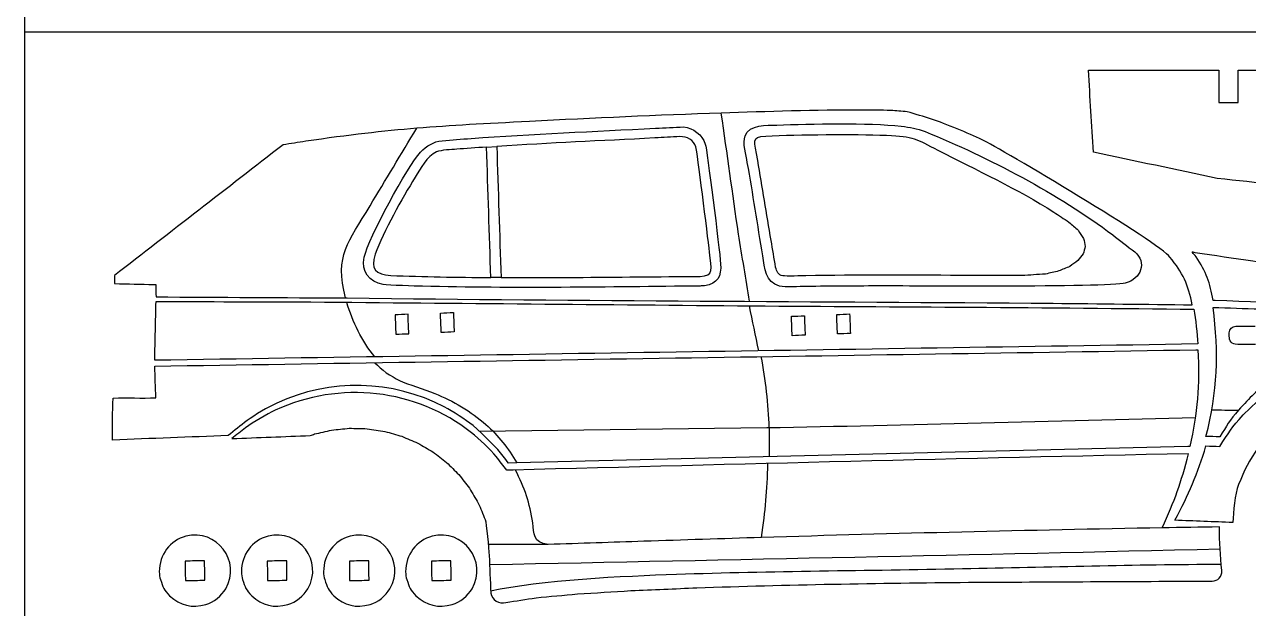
# Model space of a CAD drawing. Extents: x 55 to 635, y 52 to 433.
# Drawn here: x 55.1 to 215.5, y 167.4 to 244 of the extents above; entities that cross this region are included whole.
import ezdxf

# ---------------------------------------------------------------- set-up
doc = ezdxf.new("R2010")
doc.units = 0
doc.layers.get('0').update_dxf_attribs({"linetype": 'CONTINUOUS'})

msp = doc.modelspace()

# ---------------------------------------------------------------- linework, layer by layer
at = {"color": 175}
for p, q in [((55.090681, 433.060826), (55.090681, 53.060826)), ((55.090681, 243.060826), (635.090681, 243.060826))]:
    msp.add_line(p, q, dxfattribs=at)
at = {"color": 1}
for p, q in [((115.639281, 227.943926), (116.974781, 228.033626)), ((117.542481, 210.818926), (116.203681, 210.824726)), ((114.708481, 190.669826), (152.389181, 191.141926)), ((152.644281, 191.146626), (152.654281, 191.147026)), ((123.728881, 175.816426), (115.867781, 175.816426))]:
    msp.add_line(p, q, dxfattribs=at)
at = {"color": 3}
for p, q in [((114.982581, 190.430326), (113.867481, 191.404626)), ((117.113181, 188.286426), (114.982581, 190.430326)), ((207.533881, 188.656126), (119.611781, 186.526126)), ((119.611781, 186.526126), (118.510581, 186.497426))]:
    msp.add_line(p, q, dxfattribs=at)
for points in [[(194.506081, 238.029526), (200.198281, 238.029626), (205.890481, 238.029726), (211.582681, 238.029726)], [(195.176381, 227.271526), (194.952981, 230.857426), (194.729581, 234.443426), (194.506081, 238.029526)], [(211.582681, 238.029726), (211.582681, 236.613026), (211.582781, 235.196326), (211.582781, 233.779526)], [(214.132681, 233.779626), (214.132681, 235.196326), (214.132681, 236.613026), (214.132681, 238.029726)], [(214.132681, 238.029726), (224.208281, 238.029726), (234.284081, 238.029726), (244.359681, 238.029726)], [(164.803281, 232.805126), (158.891081, 232.816326), (152.335381, 232.590626), (146.403581, 232.396226)], [(168.623681, 232.752426), (167.350181, 232.770026), (166.076681, 232.787526), (164.803281, 232.805126)], [(170.742281, 232.583126), (170.036081, 232.639526), (169.329881, 232.696026), (168.623681, 232.752426)], [(173.961781, 231.616426), (172.888581, 231.938626), (171.815481, 232.260926), (170.742281, 232.583126)], [(211.582781, 233.779526), (212.432781, 233.779526), (213.282681, 233.779626), (214.132681, 233.779626)], [(121.284981, 231.307326), (109.641581, 230.706026), (103.331281, 230.377326), (91.940681, 228.698826)], [(146.403581, 232.396226), (138.105481, 232.124326), (129.579181, 231.735726), (121.284981, 231.307326)], [(180.578981, 228.901926), (178.786581, 229.755226), (175.837681, 230.984226), (173.961781, 231.616426)], [(151.185981, 226.201026), (150.731481, 228.806026), (150.249581, 229.279726), (152.217381, 229.379426)], [(152.217381, 229.379426), (156.622881, 229.603126), (163.627781, 229.649526), (168.043681, 229.495526)], [(168.043681, 229.495526), (171.664781, 229.369226), (171.912681, 229.016026), (174.784881, 227.521526)], [(88.972781, 228.244426), (81.605281, 222.523526), (74.237681, 216.802526), (66.870181, 211.081626)], [(91.940681, 228.698826), (90.951381, 228.547326), (89.962081, 228.395926), (88.972781, 228.244426)], [(115.639281, 227.943926), (114.280981, 227.851726), (112.870781, 227.749126), (111.733381, 227.659926)], [(116.203681, 210.824726), (116.015581, 216.531126), (115.827381, 222.237526), (115.639281, 227.943926)], [(137.699081, 229.140326), (130.439081, 228.755026), (124.167081, 228.489226), (116.974781, 228.033626)], [(116.974781, 228.033626), (117.163981, 222.295426), (117.353281, 216.557226), (117.542481, 210.818926)], [(140.960781, 229.321526), (139.873481, 229.261026), (138.786281, 229.200726), (137.699081, 229.140326)], [(143.080781, 227.962726), (142.788081, 228.860726), (141.906181, 229.339226), (140.960781, 229.321526)], [(144.858781, 214.153426), (144.590481, 216.517726), (143.239381, 227.476026), (143.080781, 227.962726)], [(205.161881, 213.503226), (204.007481, 215.290226), (182.790581, 227.848926), (180.578981, 228.901926)], [(109.098081, 227.297526), (107.838181, 226.728626), (106.974781, 225.112426), (106.288781, 223.990426)], [(111.733381, 227.659926), (110.996881, 227.602126), (109.736281, 227.585926), (109.098081, 227.297526)], [(152.933981, 215.679826), (152.351381, 219.186926), (151.768681, 222.693926), (151.185981, 226.201026)], [(174.784881, 227.521526), (179.711581, 224.978526), (185.351881, 222.385226), (189.986381, 219.414726)], [(211.394281, 223.827826), (205.988281, 224.975726), (200.582281, 226.123526), (195.176381, 227.271526)], [(106.288781, 223.990426), (104.564181, 221.169226), (102.142981, 216.945226), (101.050181, 213.876426)], [(226.907281, 222.160626), (221.736281, 222.716326), (216.565281, 223.272026), (211.394281, 223.827826)], [(189.986381, 219.414726), (190.642481, 218.974626), (191.298881, 218.534526), (191.955081, 218.094326)], [(191.955081, 218.094326), (192.363681, 217.737326), (192.772281, 217.380226), (193.180881, 217.023126)], [(193.180881, 217.023126), (193.413481, 216.665426), (193.646081, 216.307826), (193.878581, 215.950126)], [(153.524381, 212.171626), (153.327681, 213.341126), (153.130781, 214.510426), (152.933981, 215.679826)], [(193.878581, 215.950126), (193.946381, 215.602626), (194.014381, 215.255226), (194.082281, 214.907726)], [(101.050181, 213.876426), (100.360681, 211.940126), (101.166481, 211.218626), (103.078881, 211.099326)], [(143.610681, 210.987326), (145.475081, 211.034326), (145.117381, 211.873626), (144.858781, 214.153426)], [(193.825181, 213.928126), (193.597081, 213.633526), (193.369081, 213.338726), (193.141181, 213.044026)], [(194.082281, 214.907726), (193.996581, 214.581226), (193.910781, 214.254626), (193.825181, 213.928126)], [(208.124181, 207.258526), (207.589181, 209.807226), (206.886281, 211.530726), (205.161881, 213.503226)], [(208.124181, 214.152526), (208.149481, 214.174726), (208.174881, 214.197026), (208.200281, 214.219326)], [(208.607781, 213.552426), (208.446581, 213.752526), (208.285381, 213.952526), (208.124181, 214.152526)], [(208.200281, 214.219326), (208.293881, 214.184826), (208.387481, 214.150326), (208.481081, 214.115826)], [(208.481081, 214.115826), (218.657381, 212.674726), (228.518581, 211.051026), (238.655681, 209.415926)], [(210.844281, 207.809326), (210.443881, 210.129126), (209.937981, 211.599126), (208.607781, 213.552426)], [(154.455381, 211.058126), (153.843881, 211.185226), (153.636781, 211.607826), (153.524381, 212.171626)], [(192.064181, 212.287326), (191.585481, 212.088426), (191.106781, 211.889426), (190.627981, 211.690526)], [(193.141181, 213.044026), (192.782181, 212.791826), (192.423181, 212.539526), (192.064181, 212.287326)], [(66.870181, 211.081626), (66.881681, 210.730826), (66.893281, 210.379926), (66.904781, 210.029126)], [(103.078881, 211.099326), (105.244581, 211.035826), (107.410581, 210.972326), (109.576381, 210.908726)], [(109.576381, 210.908726), (111.785481, 210.880726), (113.994581, 210.852726), (116.203681, 210.824726)], [(117.542481, 210.818926), (120.781481, 210.826226), (124.020581, 210.833526), (127.259481, 210.840826)], [(127.259481, 210.840826), (132.709981, 210.889726), (138.160381, 210.938426), (143.610681, 210.987326)], [(157.492381, 211.067626), (156.998781, 211.059726), (154.862681, 210.973526), (154.455381, 211.058126)], [(177.702281, 211.109326), (170.997781, 211.140726), (164.199281, 211.176426), (157.492381, 211.067626)], [(185.800581, 211.084426), (183.101181, 211.092726), (180.401781, 211.101026), (177.702281, 211.109326)], [(188.866581, 211.285926), (187.844581, 211.218826), (186.822681, 211.151526), (185.800581, 211.084426)], [(190.627981, 211.690526), (190.040881, 211.555626), (189.453781, 211.420826), (188.866581, 211.285926)], [(66.904781, 210.029126), (68.616681, 209.991926), (70.328681, 209.954726), (72.040581, 209.917426)], [(72.040581, 209.917426), (72.124881, 209.919726), (72.209181, 209.921926), (72.293381, 209.924226)], [(72.293381, 209.924226), (72.304681, 209.379226), (72.316081, 208.834326), (72.327381, 208.289226)], [(72.154381, 199.977526), (72.212081, 202.549726), (72.269681, 205.122126), (72.327381, 207.694226)], [(72.327381, 208.289226), (80.680581, 208.243426), (89.033881, 208.197526), (97.387181, 208.151726)], [(72.327381, 207.694226), (79.082581, 207.672126), (85.837681, 207.650026), (92.592981, 207.627926)], [(92.592981, 207.627926), (111.845281, 207.458126), (131.097581, 207.288326), (150.349881, 207.118526)], [(97.387181, 208.151726), (128.208981, 207.771526), (159.071281, 207.698726), (189.894181, 207.457426)], [(150.349881, 207.118526), (169.595081, 206.999526), (189.095281, 206.911126), (208.336881, 206.664426)], [(189.894181, 207.457426), (195.970881, 207.391126), (202.047481, 207.324826), (208.124181, 207.258526)], [(209.911681, 189.985426), (211.441181, 195.915726), (211.605481, 200.876926), (210.844481, 206.915326)], [(211.102781, 207.799526), (211.016581, 207.802826), (210.930481, 207.806026), (210.844281, 207.809326)], [(210.844481, 206.915326), (212.887281, 206.845426), (214.929881, 206.775526), (216.972581, 206.705526)], [(235.563881, 206.175026), (227.309981, 207.076026), (219.400881, 207.582626), (211.102781, 207.799526)], [(208.336881, 206.664426), (208.583581, 205.346826), (208.749281, 203.470926), (208.857881, 202.114826)], [(208.857881, 202.114826), (163.382681, 201.402526), (117.629781, 200.689826), (72.154381, 199.977526)], [(214.802081, 192.814726), (224.126481, 202.710426), (240.248181, 202.468726), (249.265281, 192.289826)], [(72.154381, 199.212526), (117.637281, 199.925026), (163.120381, 200.637326), (208.603281, 201.349826)], [(208.857081, 201.368726), (209.073981, 196.683926), (208.816081, 193.118526), (207.797781, 188.661526)], [(208.603281, 201.349826), (208.687881, 201.356126), (208.772481, 201.362326), (208.857081, 201.368726)], [(72.316481, 195.049926), (72.262481, 196.437426), (72.208381, 197.825026), (72.154381, 199.212526)], [(113.672581, 190.464826), (106.420081, 196.228826), (96.336881, 197.353026), (87.960681, 193.425626)], [(110.106781, 193.858726), (103.332481, 197.432926), (95.087681, 197.613826), (88.155381, 194.362326)], [(218.459881, 197.339526), (216.532281, 196.011626), (215.747581, 195.154726), (214.169481, 193.429626)], [(66.631181, 189.512626), (66.559781, 191.345826), (66.656581, 193.182626), (66.699581, 195.016226)], [(66.699581, 195.016226), (68.540181, 195.088026), (70.478781, 194.978326), (72.316481, 195.049926)], [(88.155381, 194.362326), (87.011081, 193.825626), (85.274281, 192.805626), (84.249881, 192.066726)], [(87.960681, 193.425626), (86.806781, 192.884626), (85.089881, 191.874426), (84.054981, 191.130626)], [(113.867481, 191.404626), (112.886381, 192.184026), (111.215181, 193.273826), (110.106781, 193.858726)], [(211.713481, 188.685426), (212.916481, 190.500326), (213.224681, 191.140726), (214.802081, 192.814726)], [(214.169481, 193.429626), (212.980081, 192.129526), (212.637781, 191.397526), (211.713981, 189.945726)], [(84.249881, 192.066726), (83.426781, 191.412126), (82.603781, 190.757626), (81.780681, 190.103026)], [(84.054981, 191.130626), (83.458681, 190.656426), (82.862281, 190.182326), (82.266081, 189.708226)], [(95.335981, 190.825826), (96.105481, 190.904226), (96.874881, 190.982526), (97.644281, 191.060926)], [(97.644281, 191.060926), (98.428981, 191.041226), (99.213581, 191.021526), (99.998181, 191.001826)], [(99.998181, 191.001826), (100.773481, 190.882926), (101.548681, 190.764026), (102.324081, 190.645026)], [(81.780681, 190.103026), (76.730781, 189.906226), (71.681081, 189.709426), (66.631181, 189.512626)], [(82.266081, 189.708226), (85.692981, 189.841326), (89.119981, 189.974526), (92.546981, 190.107626)], [(92.546981, 190.107626), (92.730681, 190.175026), (92.914681, 190.242226), (93.098481, 190.309626)], [(93.098481, 190.309626), (93.844281, 190.481726), (94.590081, 190.653826), (95.335981, 190.825826)], [(102.324081, 190.645026), (103.065981, 190.432426), (103.807881, 190.219726), (104.549781, 190.007026)], [(104.549781, 190.007026), (105.250881, 189.706326), (105.952181, 189.405726), (106.653181, 189.105026)], [(116.917881, 187.346326), (116.101181, 188.295526), (114.653481, 189.685326), (113.672581, 190.464826)], [(211.713981, 189.945726), (211.113281, 189.958926), (210.512481, 189.972226), (209.911681, 189.985426)], [(106.653181, 189.105026), (107.306181, 188.722126), (107.959081, 188.339126), (108.612081, 187.956126)], [(108.612081, 187.956126), (109.209481, 187.496626), (109.806781, 187.037026), (110.404181, 186.577426)], [(118.510581, 186.497426), (118.044781, 187.093726), (117.578981, 187.690026), (117.113181, 188.286426)], [(207.602481, 187.710526), (178.136781, 187.126226), (148.595481, 186.335926), (119.128481, 185.578326)], [(204.172881, 177.997726), (205.802581, 181.529326), (206.670081, 183.931526), (207.602481, 187.710526)], [(205.824681, 178.991526), (207.654581, 182.340026), (208.799981, 185.106426), (209.911681, 188.748426)], [(207.797781, 188.661526), (207.709781, 188.659726), (207.621781, 188.657926), (207.533881, 188.656126)], [(209.911681, 188.748426), (210.512381, 188.727426), (211.112881, 188.706426), (211.713481, 188.685426)], [(216.767781, 188.494926), (215.587981, 186.896526), (214.942681, 185.526226), (214.186781, 183.691826)], [(110.404181, 186.577426), (110.938381, 186.046926), (111.472781, 185.516526), (112.007181, 184.986026)], [(118.314981, 185.557126), (117.849281, 186.153626), (117.383481, 186.749826), (116.917881, 187.346326)], [(112.007181, 184.986026), (112.471081, 184.390426), (112.934981, 183.794626), (113.398781, 183.199026)], [(119.128481, 185.578326), (118.857281, 185.571226), (118.586081, 185.564226), (118.314981, 185.557126)], [(113.398781, 183.199026), (113.784881, 182.543926), (114.170881, 181.888826), (114.556881, 181.233726)], [(214.186781, 183.691826), (213.650281, 182.390026), (213.505881, 180.124826), (213.438281, 178.697926)], [(114.556881, 181.233726), (114.857681, 180.524826), (115.158281, 179.815926), (115.459081, 179.107126)], [(115.459081, 179.107126), (115.627081, 178.520926), (115.926081, 175.316026), (115.988781, 174.375326)], [(211.670481, 178.116226), (209.171281, 178.076726), (206.672081, 178.037226), (204.172881, 177.997726)], [(213.438281, 178.697926), (210.900381, 178.795726), (208.362481, 178.893626), (205.824681, 178.991526)], [(211.976281, 172.391226), (211.813381, 174.408226), (211.685281, 176.057226), (211.670481, 178.116226)], [(76.255481, 176.901526), (74.141281, 176.350026), (72.774281, 174.487226), (72.759781, 172.252026)], [(81.462681, 170.021826), (83.554481, 173.591226), (80.258281, 177.945526), (76.255481, 176.901526)], [(87.015281, 176.901526), (84.901081, 176.350026), (83.534081, 174.487226), (83.519581, 172.252026)], [(92.222481, 170.021826), (94.314281, 173.591226), (91.018081, 177.945526), (87.015281, 176.901526)], [(97.775081, 176.901526), (95.660881, 176.350026), (94.293881, 174.487226), (94.279381, 172.252026)], [(102.982281, 170.021826), (105.074081, 173.591226), (101.777881, 177.945526), (97.775081, 176.901526)], [(108.534881, 176.901526), (106.420681, 176.350026), (105.053681, 174.487226), (105.039181, 172.252026)], [(113.742081, 170.021826), (115.833881, 173.591226), (112.537681, 177.945526), (108.534881, 176.901526)], [(115.988781, 174.375326), (116.056881, 172.731626), (116.125081, 171.088026), (116.193181, 169.444326)], [(72.759781, 172.252026), (72.757481, 171.899126), (72.807681, 171.540326), (72.915981, 171.204526)], [(83.519581, 172.252026), (83.517281, 171.899126), (83.567481, 171.540326), (83.675781, 171.204526)], [(94.279381, 172.252026), (94.277081, 171.899126), (94.327281, 171.540326), (94.435581, 171.204526)], [(105.039181, 172.252026), (105.036881, 171.899126), (105.087081, 171.540326), (105.195381, 171.204526)], [(210.736181, 171.018726), (211.451881, 171.017026), (212.040781, 171.591426), (211.976281, 172.391226)], [(72.915981, 171.204526), (73.223781, 170.249626), (73.379381, 169.790326), (74.110681, 169.103326)], [(78.858881, 167.936026), (79.874281, 168.200726), (80.923481, 169.101826), (81.462681, 170.021826)], [(83.675781, 171.204526), (83.983581, 170.249626), (84.139181, 169.790326), (84.870481, 169.103326)], [(89.618681, 167.936026), (90.634081, 168.200726), (91.683281, 169.101826), (92.222481, 170.021826)], [(94.435581, 171.204526), (94.743381, 170.249626), (94.898981, 169.790326), (95.630281, 169.103326)], [(100.378481, 167.936026), (101.393881, 168.200726), (102.443081, 169.101826), (102.982281, 170.021826)], [(105.195381, 171.204526), (105.503181, 170.249626), (105.658781, 169.790326), (106.390081, 169.103326)], [(111.138281, 167.936026), (112.153681, 168.200726), (113.202881, 169.101826), (113.742081, 170.021826)], [(134.560881, 169.764826), (137.440181, 169.888526), (140.319681, 170.012126), (143.199081, 170.135826)], [(143.199081, 170.135826), (154.894681, 170.561826), (167.093581, 170.741426), (178.801781, 170.862626)], [(178.801781, 170.862626), (189.446581, 170.914626), (200.091481, 170.966726), (210.736181, 171.018726)], [(74.110681, 169.103326), (75.519981, 167.779226), (77.001381, 167.451626), (78.858881, 167.936026)], [(84.870481, 169.103326), (86.279781, 167.779226), (87.761181, 167.451626), (89.618681, 167.936026)], [(95.630281, 169.103326), (97.039581, 167.779226), (98.520981, 167.451626), (100.378481, 167.936026)], [(106.390081, 169.103326), (107.799381, 167.779226), (109.280781, 167.451626), (111.138281, 167.936026)], [(116.193181, 169.444326), (116.354281, 168.537326), (117.285881, 167.975626), (118.175081, 168.213926)], [(118.175081, 168.213926), (119.492781, 168.419226), (120.810681, 168.624426), (122.128381, 168.829626)], [(122.128381, 168.829626), (123.931381, 168.996226), (125.734381, 169.162826), (127.537181, 169.329426)], [(127.537181, 169.329426), (129.878481, 169.474526), (132.219481, 169.619626), (134.560881, 169.764826)]]:
    msp.add_open_spline(points, degree=3, dxfattribs=at)
at = {"color": 1}
for points in [[(148.648381, 216.531826), (147.900181, 221.819926), (147.151781, 227.108126), (146.403581, 232.396226)], [(153.689981, 230.838226), (158.123481, 230.991926), (165.623981, 231.142126), (169.989481, 230.692126)], [(100.368481, 220.239626), (102.408881, 223.631726), (104.449481, 227.023826), (106.489881, 230.416026)], [(113.617181, 229.076926), (121.701381, 229.668626), (129.704181, 229.989326), (137.790381, 230.420926)], [(137.790381, 230.420926), (139.015781, 230.474226), (140.241181, 230.527526), (141.466581, 230.580826)], [(141.466581, 230.580826), (142.733981, 230.450426), (143.910081, 229.573626), (144.301381, 228.345526)], [(149.809381, 225.907926), (149.635281, 226.859526), (149.182681, 228.501026), (149.524681, 229.416826)], [(149.524681, 229.416826), (150.093681, 230.940426), (152.333981, 230.791226), (153.689981, 230.838226)], [(169.989481, 230.692126), (171.114581, 230.534326), (172.049381, 230.396026), (173.122581, 229.978326)], [(173.122581, 229.978326), (181.405581, 226.595726), (190.619281, 221.769026), (197.691381, 216.419726)], [(107.005381, 227.272026), (107.798681, 228.128126), (108.657381, 228.645626), (109.821881, 228.782326)], [(109.821881, 228.782326), (111.086981, 228.880526), (112.352081, 228.978826), (113.617181, 229.076926)], [(144.301381, 228.345526), (144.509281, 227.693026), (146.161481, 214.626426), (146.315281, 212.611326)], [(99.617681, 213.502126), (100.134681, 215.986026), (105.297081, 225.428326), (107.005381, 227.272026)], [(151.838681, 213.679926), (151.153981, 217.749326), (150.552381, 221.847726), (149.809381, 225.907926)], [(97.146081, 208.155226), (95.729481, 213.820726), (97.509281, 215.430226), (100.368481, 220.239626)], [(150.117781, 207.710026), (149.627981, 210.650526), (149.138181, 213.591226), (148.648381, 216.531826)], [(197.691381, 216.419726), (198.655081, 215.676926), (199.618981, 214.934226), (200.582781, 214.191526)], [(102.094381, 209.930226), (100.209581, 210.293726), (99.219681, 211.590626), (99.617681, 213.502126)], [(154.034181, 209.716126), (152.145181, 210.195026), (152.108481, 212.076326), (151.838681, 213.679926)], [(200.582781, 214.191526), (202.188081, 212.852926), (201.437381, 210.644226), (199.328581, 210.092926)], [(146.315281, 212.611326), (146.435881, 211.032426), (145.894081, 209.978826), (144.219281, 209.752926)], [(107.243081, 209.691226), (106.360881, 209.714726), (102.828681, 209.788626), (102.094381, 209.930226)], [(143.612381, 209.713126), (131.792881, 209.606026), (119.080681, 209.375726), (107.243081, 209.691226)], [(144.219281, 209.752926), (144.016981, 209.739626), (143.814681, 209.726326), (143.612381, 209.713126)], [(157.510381, 209.665126), (156.754181, 209.653026), (154.748281, 209.535126), (154.034181, 209.716126)], [(167.593381, 209.735426), (164.232381, 209.712026), (160.871381, 209.688626), (157.510381, 209.665126)], [(199.328581, 210.092926), (197.116781, 209.514526), (169.590381, 209.735626), (167.593381, 209.735426)], [(100.996081, 200.429326), (99.297381, 202.457726), (98.095681, 205.027026), (97.327281, 207.569026)], [(151.314981, 201.217426), (150.906781, 203.185026), (150.498381, 205.152426), (150.089981, 207.120026)], [(212.963181, 203.583926), (212.977881, 204.088026), (213.328981, 204.428426), (213.830181, 204.449226)], [(213.830181, 204.449226), (214.674181, 204.446726), (215.517981, 204.444326), (216.361981, 204.441826)], [(213.561381, 202.123326), (212.921381, 202.358926), (212.946181, 203.010926), (212.963181, 203.583926)], [(216.399981, 202.060526), (216.105181, 202.048326), (213.847181, 202.018026), (213.561381, 202.123326)], [(101.021681, 199.664726), (101.782181, 198.757126), (103.152281, 197.842726), (104.231381, 197.337426)], [(151.598281, 200.456826), (152.163081, 197.438626), (152.512881, 194.214526), (152.644281, 191.146626)], [(104.231381, 197.337426), (105.491081, 196.747626), (107.383081, 196.242926), (108.853981, 195.635626)], [(108.853981, 195.635626), (111.227781, 194.655426), (113.624681, 193.258226), (115.554081, 191.555926)], [(152.389181, 191.141926), (170.957181, 191.499226), (189.954081, 191.972126), (208.517181, 192.490926)], [(210.673581, 193.473626), (211.825181, 193.459026), (212.976781, 193.444326), (214.128281, 193.429726)], [(115.554081, 191.555926), (117.194981, 190.061526), (118.501581, 188.468826), (119.611781, 186.526126)], [(152.654281, 191.147026), (152.667181, 189.974626), (152.680181, 188.547226), (152.693181, 187.374926)], [(151.652981, 176.735626), (152.191081, 180.309826), (152.413381, 182.816526), (152.497681, 186.430626)], [(121.686181, 178.636426), (121.313681, 181.248526), (120.627281, 183.263226), (119.416281, 185.585726)], [(123.728881, 175.816426), (121.720981, 175.986826), (121.872581, 177.328926), (121.686181, 178.636426)], [(151.652981, 176.735626), (146.608081, 176.571026), (141.303681, 176.398726), (136.258681, 176.234126)], [(204.172881, 177.997726), (186.714281, 177.686526), (169.106081, 177.259826), (151.652981, 176.735626)], [(116.059181, 173.179826), (147.965881, 173.846226), (179.860581, 174.478926), (211.764781, 175.245226)], [(136.258681, 176.234126), (132.082181, 176.094926), (127.905381, 175.955726), (123.728881, 175.816426)], [(140.522381, 171.873426), (133.683381, 171.635026), (122.679081, 171.166126), (116.171981, 169.675326)], [(178.019681, 172.605626), (165.576981, 172.346426), (152.958981, 172.307026), (140.522381, 171.873426)], [(211.906881, 173.205826), (200.496881, 173.137826), (189.451081, 172.843726), (178.019681, 172.605626)]]:
    msp.add_open_spline(points, degree=3, dxfattribs=at)
at = {"color": 7}
for points in [[(105.352681, 206.008326), (104.786481, 205.986226), (104.220281, 205.964226), (103.653881, 205.942126)], [(103.653881, 205.942126), (103.687081, 205.092726), (103.720081, 204.243326), (103.753281, 203.393926)], [(105.451881, 203.460126), (105.418881, 204.309526), (105.385781, 205.158926), (105.352681, 206.008326)], [(109.599481, 206.173826), (110.165681, 206.195926), (110.731881, 206.217926), (111.298081, 206.240026)], [(109.698781, 203.625626), (109.665681, 204.475026), (109.632581, 205.324426), (109.599481, 206.173826)], [(111.298081, 206.240026), (111.331281, 205.390626), (111.364381, 204.541326), (111.397481, 203.691926)], [(155.589381, 205.751926), (156.155581, 205.774026), (156.721881, 205.796126), (157.288181, 205.818126)], [(155.688681, 203.203826), (155.655581, 204.053226), (155.622581, 204.902526), (155.589381, 205.751926)], [(157.288181, 205.818126), (157.321181, 204.968826), (157.354281, 204.119426), (157.387381, 203.270026)], [(161.521681, 205.983126), (162.087881, 206.005226), (162.654081, 206.027226), (163.220381, 206.049326)], [(161.620881, 203.435126), (161.587781, 204.284426), (161.554681, 205.133726), (161.521681, 205.983126)], [(163.220381, 206.049326), (163.253481, 205.199926), (163.286581, 204.350626), (163.319581, 203.501226)], [(103.753281, 203.393926), (104.319481, 203.416026), (104.885681, 203.438026), (105.451881, 203.460126)], [(111.397481, 203.691926), (110.831281, 203.669826), (110.264981, 203.647626), (109.698781, 203.625626)], [(157.387381, 203.270026), (156.821281, 203.247926), (156.254881, 203.225926), (155.688681, 203.203826)], [(163.319581, 203.501226), (162.753381, 203.479126), (162.187081, 203.457126), (161.620881, 203.435126)], [(78.694181, 173.673226), (77.844181, 173.663226), (76.994281, 173.653126), (76.144281, 173.643126)], [(76.144281, 173.643126), (76.154281, 172.793226), (76.164381, 171.943226), (76.174381, 171.093426)], [(78.724081, 171.123326), (78.714081, 171.973326), (78.704181, 172.823226), (78.694181, 173.673226)], [(89.453981, 173.673226), (88.603981, 173.663226), (87.754081, 173.653126), (86.904081, 173.643126)], [(86.904081, 173.643126), (86.914081, 172.793226), (86.924181, 171.943226), (86.934181, 171.093426)], [(89.483881, 171.123326), (89.473881, 171.973326), (89.463981, 172.823226), (89.453981, 173.673226)], [(100.213781, 173.673226), (99.363781, 173.663226), (98.513881, 173.653126), (97.663881, 173.643126)], [(97.663881, 173.643126), (97.673881, 172.793226), (97.683981, 171.943226), (97.693981, 171.093426)], [(100.243681, 171.123326), (100.233681, 171.973326), (100.223781, 172.823226), (100.213781, 173.673226)], [(110.973581, 173.673226), (110.123581, 173.663226), (109.273681, 173.653126), (108.423681, 173.643126)], [(108.423681, 173.643126), (108.433681, 172.793226), (108.443781, 171.943226), (108.453781, 171.093426)], [(111.003481, 171.123326), (110.993481, 171.973326), (110.983581, 172.823226), (110.973581, 173.673226)], [(76.174381, 171.093426), (77.024281, 171.103326), (77.874181, 171.113326), (78.724081, 171.123326)], [(86.934181, 171.093426), (87.784081, 171.103326), (88.633981, 171.113326), (89.483881, 171.123326)], [(97.693981, 171.093426), (98.543881, 171.103326), (99.393781, 171.113326), (100.243681, 171.123326)], [(108.453781, 171.093426), (109.303681, 171.103326), (110.153581, 171.113326), (111.003481, 171.123326)]]:
    msp.add_open_spline(points, degree=3, dxfattribs=at)

doc.saveas('drawing.dxf')
